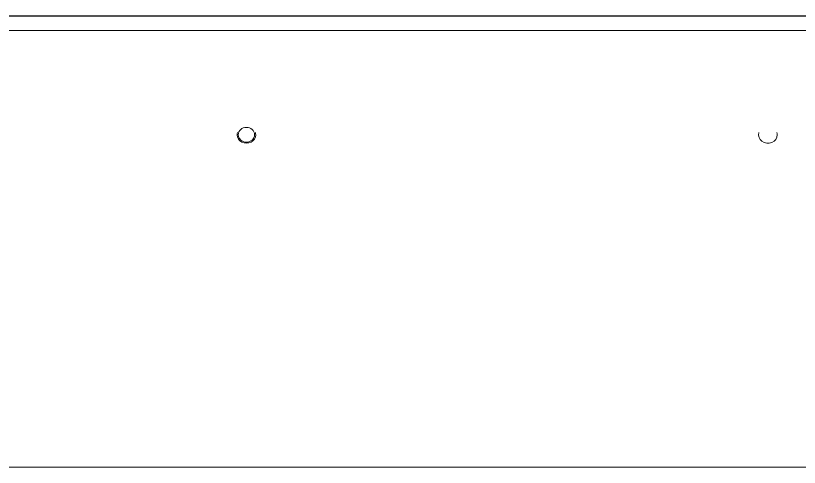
# Model space of a CAD drawing. Header units: millimetres. Extents: x 70151 to 230897, y 35202 to 113211.
# Drawn here: x 178561.9 to 178629.2, y 69216.8 to 69255.6 of the extents above; entities that cross this region are included whole.
import ezdxf

# ---------------------------------------------------------------- set-up
doc = ezdxf.new("R2010")
doc.units = ezdxf.units.MM
doc.header["$LTSCALE"] = 50
doc.layers.add('2-con', color=2, linetype='Continuous')
doc.layers.add('mark-B', color=2, linetype='Continuous', lineweight=20)

# ---------------------------------------------------------------- blocks, each defined once
blk = doc.blocks.new('무풍1WAY 대형')
at = {"layer": 'mark-B'}
for p, q in [((-550.527, -496.135), (550.963, -496.135)), ((0.012, -496.114), (551.724, -496.114))]:
    blk.add_line(p, q, dxfattribs=at)
for centre, start_param, end_param in [((28.394, -485.908), 2.882904, 6.283185), ((73.207, -485.908), 3.141592, 6.283185), ((28.394, -485.908), 0, 0.25879), ((73.207, -485.908), 0, 0.258688), ((73.207, -485.908), 2.882802, 3.141592)]:
    blk.add_ellipse(centre, major_axis=(-0.797, 0), ratio=0.913545, start_param=start_param, end_param=end_param, dxfattribs=at)
blk.add_ellipse((73.207, -485.908), major_axis=(-0.697, 0), ratio=0.913545, dxfattribs=at)
for points in [[(0.868, -457.36), (179.509, -457.36), (358.151, -457.36), (536.794, -457.36)], [(551.586, -494.856), (368.127, -494.856), (184.669, -494.856), (1.21, -494.856)], [(551.583, -496.093), (367.726, -496.093), (183.869, -496.093), (0.012, -496.093)]]:
    blk.add_open_spline(points, degree=3, dxfattribs=at)
blk = doc.blocks.new('dpdjzjs')
at = {"layer": 'mark-B', "rotation": 180}
blk.add_blockref('무풍1WAY 대형', (178654.915, 88751.491), dxfattribs=at)

msp = doc.modelspace()

# ---------------------------------------------------------------- block references
at = {"layer": '2-con'}
msp.add_blockref('dpdjzjs', (0, -19992.043), dxfattribs=at)

doc.saveas('drawing.dxf')
